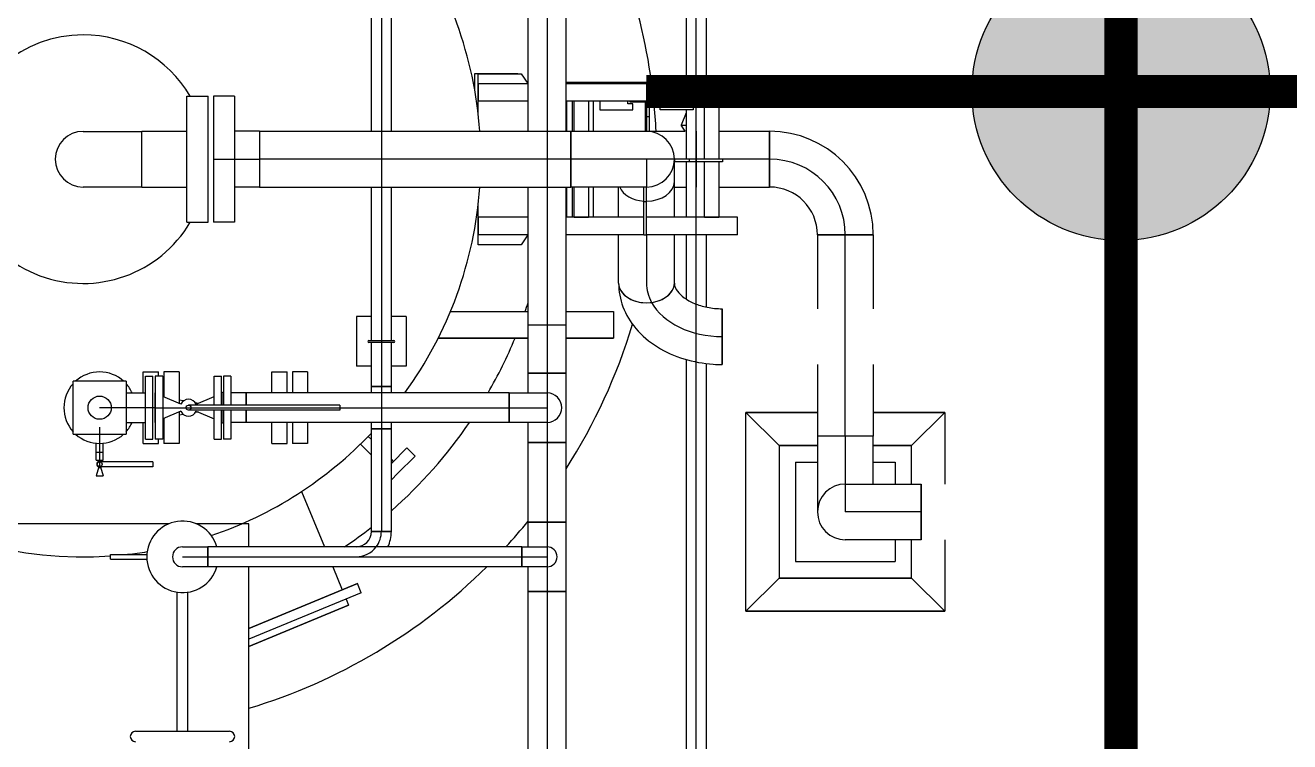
# Model space of a CAD drawing. Header units: inches. Extents: x 517790 to 538444, y 301815 to 302461.
# Drawn here: x 517873.486 to 517877.428, y 302331.443 to 302333.677 of the extents above; entities that cross this region are included whole.
import ezdxf

# ---------------------------------------------------------------- set-up
doc = ezdxf.new("R2010")
doc.units = ezdxf.units.IN
doc.header["$MEASUREMENT"] = 0
doc.layers.add('电气-接地设计-接地线', color=3, linetype='接地线')
doc.layers.add('硅胶总平面底图 工艺装置区', color=253, linetype='Continuous')
doc.styles.add('EESLTYPE', font='TXT.shx')
doc.linetypes.add('接地线', pattern='A,500,["/",EESLTYPE,S=200,R=0,X=0,Y=-100],-200,60,-200', length=960)

# ---------------------------------------------------------------- blocks, each defined once
blk = doc.blocks.new('PTJD2')
at = {"linetype": 'Continuous'}
blk.add_hatch(color=0, dxfattribs=at).paths.add_polyline_path([(150, 0, 1), (-150, 0, 1)])
at = {"color": 0, "linetype": 'Continuous'}
blk.add_circle((0, 0), 150, dxfattribs=at)

msp = doc.modelspace()

# ---------------------------------------------------------------- linework, layer by layer
at = {"layer": '电气-接地设计-接地线', "color": 1, "linetype": '接地线', "ltscale": 0.005, "const_width": 0.1033}
for points in [[(517876.9023, 302347.8488), (517876.9022, 302321.8926)], [(517875.4226, 302333.4704), (517877.4893, 302333.4704)]]:
    msp.add_lwpolyline(points, dxfattribs=at)
at = {"layer": '硅胶总平面底图 工艺装置区', "color": 253, "linetype": 'Continuous', "lineweight": -3}
for p, q in [((517875.5465, 302334.7435), (517875.5465, 302333.499)), ((517875.5776, 302333.499), (517875.5776, 302334.7435)), ((517875.6088, 302334.7435), (517875.6088, 302333.4948)), ((517875.0536, 302333.3461), (517875.0536, 302333.926)), ((517875.1126, 302333.926), (517875.1126, 302333.3461)), ((517875.1717, 302333.3461), (517875.1717, 302333.926)), ((517874.5648, 302333.3461), (517874.5648, 302333.8244)), ((517874.596, 302333.8244), (517874.596, 302333.3461)), ((517874.6271, 302333.3461), (517874.6271, 302333.8244)), ((517874.8874, 302333.5259), (517875.0217, 302333.5259)), ((517874.8874, 302333.4731), (517874.8874, 302333.5259)), ((517874.8977, 302333.4021), (517874.8977, 302333.5258)), ((517874.8977, 302333.5258), (517875.032, 302333.5258)), ((517875.0217, 302333.5259), (517875.0218, 302333.5258)), ((517875.032, 302333.5258), (517875.0527, 302333.4948)), ((517874.8977, 302333.4948), (517874.8977, 302333.44)), ((517874.8977, 302333.4948), (517875.0536, 302333.4948)), ((517875.0498, 302333.499), (517875.0536, 302333.499)), ((517875.0527, 302333.4948), (517875.0527, 302333.3461)), ((517875.1717, 302333.499), (517875.588, 302333.499)), ((517875.1717, 302333.4948), (517875.4226, 302333.4948)), ((517875.4226, 302333.4959), (517875.4226, 302333.3926)), ((517875.4226, 302333.4959), (517875.4309, 302333.4959)), ((517875.4309, 302333.4959), (517875.4309, 302333.3926)), ((517875.4309, 302333.4948), (517875.7068, 302333.4948)), ((517875.5776, 302333.44), (517875.5776, 302333.499)), ((517875.588, 302333.499), (517875.588, 302333.4948)), ((517875.7068, 302333.44), (517875.7068, 302333.4948)), ((517873.9899, 302333.2592), (517873.9899, 302333.456)), ((517873.9899, 302333.456), (517874.0555, 302333.456)), ((517874.0555, 302333.2592), (517874.0555, 302333.456)), ((517874.0721, 302333.456), (517874.0721, 302333.2592)), ((517874.1377, 302333.456), (517874.0721, 302333.456)), ((517874.1377, 302333.456), (517874.1377, 302333.2592)), ((517875.0536, 302333.44), (517874.8977, 302333.44)), ((517875.4226, 302333.44), (517875.1717, 302333.44)), ((517875.1746, 302333.3461), (517875.1746, 302333.44)), ((517875.1912, 302333.44), (517875.1912, 302333.3461)), ((517875.2418, 302333.44), (517875.1974, 302333.44)), ((517875.1974, 302333.3461), (517875.1974, 302333.44)), ((517875.2418, 302333.44), (517875.2418, 302333.3461)), ((517875.2568, 302333.44), (517875.2568, 302333.3461)), ((517875.2769, 302333.44), (517875.2769, 302333.4133)), ((517875.3648, 302333.4319), (517875.3648, 302333.44)), ((517875.3803, 302333.4319), (517875.3648, 302333.4319)), ((517875.371, 302333.44), (517875.371, 302333.4377)), ((517875.371, 302333.4377), (517875.419, 302333.4377)), ((517875.3803, 302333.4133), (517875.3803, 302333.4319)), ((517875.419, 302333.4377), (517875.419, 302333.3461)), ((517875.7068, 302333.44), (517875.4309, 302333.44)), ((517875.4309, 302333.4377), (517875.4743, 302333.4377)), ((517875.465, 302333.4133), (517875.465, 302333.4319)), ((517875.465, 302333.4319), (517875.4805, 302333.4319)), ((517875.4743, 302333.4377), (517875.4743, 302333.44)), ((517875.4805, 302333.4319), (517875.4805, 302333.44)), ((517875.5683, 302333.44), (517875.5683, 302333.4133)), ((517875.5776, 302333.2592), (517875.5776, 302333.44)), ((517875.6035, 302333.2592), (517875.6035, 302333.44)), ((517875.6479, 302333.44), (517875.6035, 302333.44)), ((517875.6479, 302333.44), (517875.6479, 302333.2592)), ((517874.8977, 302333.4226), (517874.8952, 302333.4226)), ((517875.2769, 302333.4133), (517875.3803, 302333.4133)), ((517875.4226, 302333.3926), (517875.4309, 302333.3926)), ((517875.4226, 302333.3926), (517875.4226, 302333.3461)), ((517875.4309, 302333.3926), (517875.4309, 302333.3461)), ((517875.5683, 302333.4133), (517875.465, 302333.4133)), ((517875.5465, 302333.4033), (517875.5309, 302333.3655)), ((517875.5465, 302333.4133), (517875.5465, 302333.2592)), ((517875.5309, 302333.3655), (517875.5465, 302333.3655)), ((517875.5429, 302333.3461), (517875.5309, 302333.3655)), ((517873.666, 302333.346), (517873.8489, 302333.346)), ((517873.8489, 302333.2592), (517873.8489, 302333.3461)), ((517873.8489, 302333.3461), (517873.9899, 302333.3461)), ((517874.2164, 302333.3461), (517874.1377, 302333.3461)), ((517874.2164, 302333.3461), (517874.2164, 302333.1722)), ((517874.2164, 302333.3461), (517875.1864, 302333.3461)), ((517874.2164, 302333.3461), (517874.2164, 302333.2592)), ((517874.596, 302333.3461), (517874.596, 302333.1722)), ((517875.1126, 302333.3461), (517875.1126, 302333.1722)), ((517875.1864, 302333.1722), (517875.1864, 302333.3461)), ((517875.1864, 302333.3461), (517875.4226, 302333.3461)), ((517875.1864, 302333.3461), (517875.1864, 302333.1722)), ((517875.4226, 302333.3461), (517875.4309, 302333.3461)), ((517875.4309, 302333.3461), (517875.5429, 302333.3461)), ((517875.5776, 302333.3461), (517875.5776, 302333.1722)), ((517875.6479, 302333.3461), (517875.8064, 302333.3461)), ((517875.8064, 302333.1722), (517875.8064, 302333.3461)), ((517875.8064, 302333.3461), (517875.8064, 302333.1722)), ((517873.8489, 302333.1722), (517873.8489, 302333.2592)), ((517873.9899, 302333.0623), (517873.9899, 302333.2592)), ((517874.0555, 302333.0623), (517874.0555, 302333.2592)), ((517874.0721, 302333.2592), (517874.2164, 302333.2592)), ((517874.0721, 302333.2592), (517874.0721, 302333.0623)), ((517874.1377, 302333.2592), (517874.1377, 302333.0623)), ((517875.1864, 302333.2592), (517874.2164, 302333.2592)), ((517874.2164, 302333.2592), (517874.2164, 302333.1722)), ((517875.1864, 302333.2592), (517875.1864, 302333.2592)), ((517875.1864, 302333.2592), (517875.1864, 302333.2592)), ((517875.4226, 302333.2592), (517875.1864, 302333.2592)), ((517875.4226, 302333.2592), (517875.4226, 302333.1896)), ((517875.5096, 302333.2592), (517875.4226, 302333.2592)), ((517875.5561, 302333.2592), (517875.5096, 302333.2592)), ((517875.5096, 302333.2592), (517875.5096, 302333.2509)), ((517875.5561, 302333.2509), (517875.5096, 302333.2509)), ((517875.5096, 302333.1896), (517875.5096, 302333.2509)), ((517875.5465, 302333.2509), (517875.5465, 302333.0783)), ((517875.6594, 302333.2592), (517875.5561, 302333.2592)), ((517875.5561, 302333.2592), (517875.5561, 302333.2509)), ((517875.6594, 302333.2509), (517875.5561, 302333.2509)), ((517875.5776, 302333.2509), (517875.5776, 302333.2592)), ((517875.5776, 302333.0783), (517875.5776, 302333.2509)), ((517875.6035, 302333.0783), (517875.6035, 302333.2509)), ((517875.6479, 302333.2509), (517875.6479, 302333.0783)), ((517875.6594, 302333.2592), (517875.6594, 302333.2509)), ((517875.8064, 302333.2592), (517875.6594, 302333.2592)), ((517875.8064, 302333.2592), (517875.8064, 302333.2592)), ((517875.8064, 302333.2592), (517875.8064, 302333.2592)), ((517873.8489, 302333.1724), (517873.666, 302333.1724)), ((517873.8489, 302333.1722), (517873.9899, 302333.1722)), ((517874.2164, 302333.1722), (517874.1377, 302333.1722)), ((517874.2164, 302333.1722), (517875.1864, 302333.1722)), ((517874.5648, 302332.6939), (517874.5648, 302333.1722)), ((517874.596, 302333.1722), (517874.596, 302332.6939)), ((517874.6271, 302332.6939), (517874.6271, 302333.1722)), ((517875.0527, 302333.1722), (517875.0527, 302333.0236)), ((517875.0536, 302332.5923), (517875.0536, 302333.1722)), ((517875.1126, 302333.1722), (517875.1126, 302332.5923)), ((517875.1717, 302332.5923), (517875.1717, 302333.1722)), ((517875.1746, 302333.0783), (517875.1746, 302333.1722)), ((517875.4226, 302333.1722), (517875.1864, 302333.1722)), ((517875.1912, 302333.1722), (517875.1912, 302333.0783)), ((517875.1974, 302333.0783), (517875.1974, 302333.1722)), ((517875.2418, 302333.1722), (517875.2418, 302333.0783)), ((517875.2568, 302333.1722), (517875.2568, 302333.0783)), ((517875.3357, 302333.0783), (517875.3357, 302333.1722)), ((517875.4144, 302333.1257), (517875.4144, 302333.1722)), ((517875.4226, 302333.1896), (517875.4226, 302333.1722)), ((517875.4226, 302333.1896), (517875.4226, 302333.1896)), ((517875.4226, 302333.1896), (517875.4226, 302333.1896)), ((517875.4226, 302333.1257), (517875.4226, 302333.1722)), ((517875.5096, 302333.0783), (517875.5096, 302333.1896)), ((517875.5096, 302333.1722), (517875.5465, 302333.1722)), ((517875.6479, 302333.1722), (517875.8064, 302333.1722)), ((517874.8977, 302332.9926), (517874.8977, 302333.1162)), ((517875.4226, 302333.1257), (517875.4144, 302333.1257)), ((517875.4144, 302333.0224), (517875.4144, 302333.1257)), ((517875.4226, 302333.0224), (517875.4226, 302333.1257)), ((517875.0536, 302333.0783), (517874.8977, 302333.0783)), ((517874.8977, 302333.0783), (517874.8977, 302333.0236)), ((517875.4144, 302333.0783), (517875.1717, 302333.0783)), ((517875.1974, 302333.0783), (517875.2418, 302333.0783)), ((517875.7068, 302333.0783), (517875.4226, 302333.0783)), ((517875.5776, 302333.0236), (517875.5776, 302333.0783)), ((517875.6035, 302333.0783), (517875.6479, 302333.0783)), ((517875.7068, 302333.0236), (517875.7068, 302333.0783)), ((517873.9899, 302333.0623), (517874.0555, 302333.0623)), ((517874.1377, 302333.0623), (517874.0721, 302333.0623)), ((517875.0536, 302333.0236), (517874.8977, 302333.0236)), ((517875.0527, 302333.0236), (517875.032, 302332.9926)), ((517875.4144, 302333.0236), (517875.1717, 302333.0236)), ((517875.3357, 302332.8729), (517875.3357, 302333.0236)), ((517875.4226, 302333.0224), (517875.4144, 302333.0224)), ((517875.7068, 302333.0236), (517875.4226, 302333.0236)), ((517875.4226, 302333.0224), (517875.4226, 302332.8729)), ((517875.5096, 302332.8729), (517875.5096, 302333.0236)), ((517875.5465, 302333.0236), (517875.5465, 302332.8227)), ((517875.5776, 302332.8071), (517875.5776, 302333.0236)), ((517875.6088, 302333.0236), (517875.6088, 302332.798)), ((517876.1296, 302333.023), (517875.9557, 302333.023)), ((517875.9557, 302333.023), (517875.9557, 302332.7928)), ((517875.9557, 302333.023), (517876.1296, 302333.023)), ((517876.0426, 302332.7928), (517876.0426, 302333.023)), ((517876.0426, 302333.023), (517876.0426, 302333.023)), ((517876.0426, 302333.023), (517876.0426, 302333.023)), ((517876.1296, 302333.023), (517876.1296, 302332.7928)), ((517875.032, 302332.9926), (517874.8977, 302332.9926)), ((517875.4226, 302332.8729), (517875.4226, 302332.8729)), ((517875.4226, 302332.8728), (517875.4226, 302332.8729)), ((517875.5776, 302332.6269), (517875.5776, 302332.8071)), ((517874.5648, 302332.7683), (517874.5185, 302332.7683)), ((517874.5185, 302332.7683), (517874.5185, 302332.6133)), ((517874.6735, 302332.7683), (517874.6271, 302332.7683)), ((517874.6735, 302332.7683), (517874.6735, 302332.6133)), ((517874.8112, 302332.7838), (517875.0536, 302332.7838)), ((517874.8112, 302332.7838), (517875.0536, 302332.7838)), ((517875.1717, 302332.7838), (517875.3193, 302332.7838)), ((517875.1717, 302332.7838), (517875.3193, 302332.7838)), ((517875.3193, 302332.7838), (517875.3193, 302332.7012)), ((517875.3193, 302332.7838), (517875.3193, 302332.7012)), ((517875.6588, 302332.7928), (517875.6588, 302332.7673)), ((517875.6588, 302332.6189), (517875.6588, 302332.7928)), ((517875.6588, 302332.7673), (517875.6588, 302332.6189)), ((517876.0426, 302332.6189), (517876.0426, 302332.7928)), ((517875.0536, 302332.7425), (517875.1717, 302332.7425)), ((517874.5567, 302332.6939), (517874.6352, 302332.6939)), ((517874.6352, 302332.6877), (517874.5567, 302332.6877)), ((517874.5648, 302332.5498), (517874.5648, 302332.6877)), ((517874.596, 302332.6939), (517874.596, 302332.6877)), ((517874.596, 302332.6877), (517874.596, 302332.5498)), ((517874.6271, 302332.5498), (517874.6271, 302332.6877)), ((517875.0536, 302332.7012), (517874.7733, 302332.7012)), ((517874.7733, 302332.7012), (517875.0536, 302332.7012)), ((517875.3193, 302332.7012), (517875.1717, 302332.7012)), ((517875.1717, 302332.7012), (517875.3193, 302332.7012)), ((517875.6588, 302332.7058), (517875.6588, 302332.7058)), ((517875.6588, 302332.7058), (517875.6588, 302332.7058)), ((517874.5648, 302332.6133), (517874.5185, 302332.6133)), ((517874.6735, 302332.6133), (517874.6271, 302332.6133)), ((517875.5465, 302332.6344), (517875.5465, 302330.7415)), ((517875.5776, 302330.7415), (517875.5776, 302332.6269)), ((517875.6088, 302332.6219), (517875.6088, 302330.7415)), ((517875.9557, 302332.6189), (517875.9557, 302332.3954)), ((517876.0426, 302332.3954), (517876.0426, 302332.6189)), ((517876.1296, 302332.6189), (517876.1296, 302332.3954)), ((517873.635, 302332.4015), (517873.635, 302332.5668)), ((517873.8003, 302332.5668), (517873.635, 302332.5668)), ((517873.8003, 302332.5668), (517873.8003, 302332.4015)), ((517873.8538, 302332.5301), (517873.8538, 302332.5957)), ((517873.8538, 302332.5957), (517873.9014, 302332.5957)), ((517873.8604, 302332.4842), (517873.8604, 302332.5826)), ((517873.8604, 302332.5826), (517873.8835, 302332.5826)), ((517873.8835, 302332.4842), (517873.8835, 302332.5826)), ((517873.8912, 302332.5826), (517873.8912, 302332.4842)), ((517873.9142, 302332.5826), (517873.8912, 302332.5826)), ((517873.9014, 302332.5826), (517873.9014, 302332.5957)), ((517873.9142, 302332.5826), (517873.9142, 302332.4842)), ((517873.9179, 302332.5957), (517873.9179, 302332.5177)), ((517873.9655, 302332.5957), (517873.9179, 302332.5957)), ((517873.9655, 302332.5957), (517873.9655, 302332.4969)), ((517874.0748, 302332.4919), (517874.0748, 302332.5826)), ((517874.0748, 302332.5826), (517874.0978, 302332.5826)), ((517874.0978, 302332.4919), (517874.0978, 302332.5826)), ((517874.104, 302332.5826), (517874.104, 302332.4919)), ((517874.127, 302332.5826), (517874.104, 302332.5826)), ((517874.127, 302332.5826), (517874.127, 302332.4919)), ((517874.2543, 302332.5301), (517874.2543, 302332.5957)), ((517874.2543, 302332.5957), (517874.3019, 302332.5957)), ((517874.3019, 302332.5301), (517874.3019, 302332.5957)), ((517874.3184, 302332.5957), (517874.3184, 302332.5301)), ((517874.366, 302332.5957), (517874.3184, 302332.5957)), ((517874.366, 302332.5957), (517874.366, 302332.5301)), ((517875.1126, 302332.5923), (517875.0536, 302332.5923)), ((517875.0536, 302332.5301), (517875.0536, 302332.5923)), ((517875.0536, 302332.5923), (517875.1717, 302332.5923)), ((517875.1126, 302332.5923), (517875.1126, 302332.5301)), ((517875.1126, 302332.5923), (517875.1126, 302332.5923)), ((517875.1717, 302332.5923), (517875.1126, 302332.5923)), ((517875.1717, 302332.376), (517875.1717, 302332.5923)), ((517873.8003, 302332.5301), (517873.8604, 302332.5301)), ((517873.8896, 302332.5301), (517873.8896, 302332.4382)), ((517873.8912, 302332.5294), (517873.8896, 302332.5301)), ((517874.0978, 302332.5294), (517874.0994, 302332.5301)), ((517874.0994, 302332.4919), (517874.0994, 302332.5301)), ((517874.1746, 302332.5301), (517874.127, 302332.5301)), ((517874.1746, 302332.5301), (517874.1746, 302332.4919)), ((517874.1746, 302332.4919), (517874.1746, 302332.5301)), ((517874.9945, 302332.5301), (517874.1746, 302332.5301)), ((517874.6271, 302332.5498), (517874.5648, 302332.5498)), ((517874.5648, 302332.5301), (517874.5648, 302332.5498)), ((517874.5648, 302332.5498), (517874.596, 302332.5498)), ((517874.596, 302332.5498), (517874.596, 302332.5498)), ((517874.596, 302332.5498), (517874.596, 302332.5301)), ((517874.596, 302332.5498), (517874.6271, 302332.5498)), ((517874.596, 302332.5301), (517874.596, 302332.4382)), ((517874.6271, 302332.5301), (517874.6271, 302332.5498)), ((517874.9945, 302332.5301), (517874.9945, 302332.4382)), ((517874.9945, 302332.5301), (517875.1126, 302332.5301)), ((517874.9945, 302332.4382), (517874.9945, 302332.5301)), ((517875.1126, 302332.5301), (517875.1126, 302332.4382)), ((517873.7964, 302332.4842), (517873.7176, 302332.4842)), ((517873.7964, 302332.4842), (517873.7964, 302332.4842)), ((517873.7964, 302332.4842), (517873.7964, 302332.4842)), ((517873.8835, 302332.4842), (517873.7964, 302332.4842)), ((517873.8604, 302332.3858), (517873.8604, 302332.4842)), ((517873.8835, 302332.3858), (517873.8835, 302332.4842)), ((517873.8896, 302332.4842), (517873.8835, 302332.4842)), ((517873.8896, 302332.4842), (517874.0994, 302332.4842)), ((517873.8912, 302332.4842), (517873.8912, 302332.3858)), ((517873.9705, 302332.4947), (517873.9142, 302332.5193)), ((517873.9142, 302332.4842), (517873.9142, 302332.3858)), ((517873.9791, 302332.5054), (517873.9655, 302332.5076)), ((517874.4669, 302332.4919), (517873.9945, 302332.4919)), ((517874.0257, 302332.4978), (517874.0158, 302332.4995)), ((517874.0185, 302332.4947), (517874.0748, 302332.5193)), ((517874.0994, 302332.4842), (517874.104, 302332.4842)), ((517874.104, 302332.4842), (517874.1746, 302332.4842)), ((517874.1746, 302332.4842), (517874.4669, 302332.4842)), ((517874.4669, 302332.4919), (517874.4669, 302332.4842)), ((517874.4669, 302332.4842), (517874.9945, 302332.4842)), ((517874.4669, 302332.4842), (517874.4669, 302332.4764)), ((517874.9945, 302332.4842), (517874.9945, 302332.4842)), ((517874.9945, 302332.4842), (517874.9945, 302332.4842)), ((517874.9945, 302332.4842), (517875.1126, 302332.4842)), ((517873.9705, 302332.4737), (517873.9142, 302332.449)), ((517873.9179, 302332.4506), (517873.9179, 302332.3726)), ((517873.9655, 302332.4715), (517873.9655, 302332.3726)), ((517873.9791, 302332.4629), (517873.9655, 302332.4607)), ((517874.4669, 302332.4764), (517873.9945, 302332.4764)), ((517874.0257, 302332.4705), (517874.0158, 302332.4689)), ((517874.0185, 302332.4737), (517874.0748, 302332.449)), ((517874.0748, 302332.3858), (517874.0748, 302332.4764)), ((517874.0978, 302332.3858), (517874.0978, 302332.4764)), ((517874.0994, 302332.4382), (517874.0994, 302332.4764)), ((517874.104, 302332.4764), (517874.104, 302332.3858)), ((517874.127, 302332.4764), (517874.127, 302332.3858)), ((517874.1746, 302332.4764), (517874.1746, 302332.4382)), ((517874.1746, 302332.4382), (517874.1746, 302332.4764)), ((517875.7326, 302332.4692), (517875.836, 302332.3659)), ((517875.7326, 302332.4692), (517875.836, 302332.3659)), ((517875.7326, 302331.8492), (517875.7326, 302332.4692)), ((517875.7326, 302331.8492), (517875.7326, 302332.4692)), ((517875.9557, 302332.4692), (517875.7326, 302332.4692)), ((517875.7326, 302332.4692), (517875.9557, 302332.4692)), ((517876.3526, 302332.4692), (517876.1296, 302332.4692)), ((517876.1296, 302332.4692), (517876.3526, 302332.4692)), ((517876.2493, 302332.3659), (517876.3526, 302332.4692)), ((517876.3526, 302332.4692), (517876.2493, 302332.3659)), ((517876.3526, 302332.4692), (517876.3526, 302332.2461)), ((517876.3526, 302332.4692), (517876.3526, 302332.2461)), ((517873.7176, 302332.4236), (517873.7176, 302332.3726)), ((517873.7176, 302332.4236), (517873.7176, 302332.4236)), ((517873.7176, 302332.4236), (517873.7176, 302332.4236)), ((517873.8003, 302332.4382), (517873.8604, 302332.4382)), ((517873.8538, 302332.3726), (517873.8538, 302332.4382)), ((517873.8912, 302332.4389), (517873.8896, 302332.4382)), ((517874.0978, 302332.4389), (517874.0994, 302332.4382)), ((517874.1746, 302332.4382), (517874.127, 302332.4382)), ((517874.9945, 302332.4382), (517874.1746, 302332.4382)), ((517874.2543, 302332.3726), (517874.2543, 302332.4382)), ((517874.3019, 302332.3726), (517874.3019, 302332.4382)), ((517874.3184, 302332.4382), (517874.3184, 302332.3726)), ((517874.366, 302332.4382), (517874.366, 302332.3726)), ((517874.5648, 302332.4186), (517874.5648, 302332.4382)), ((517874.5648, 302332.4186), (517874.6271, 302332.4186)), ((517874.5648, 302332.0979), (517874.5648, 302332.4186)), ((517874.6271, 302332.4186), (517874.5648, 302332.4186)), ((517874.596, 302332.4382), (517874.596, 302332.4186)), ((517874.596, 302332.4186), (517874.596, 302332.0979)), ((517874.596, 302332.4186), (517874.596, 302332.4186)), ((517874.596, 302332.4186), (517874.596, 302332.4186)), ((517874.6271, 302332.4186), (517874.6271, 302332.4382)), ((517874.6271, 302332.0979), (517874.6271, 302332.4186)), ((517875.1126, 302332.4382), (517874.9945, 302332.4382)), ((517875.0536, 302332.376), (517875.0536, 302332.4382)), ((517875.1126, 302332.4382), (517875.1126, 302332.376)), ((517873.635, 302332.4015), (517873.8003, 302332.4015)), ((517873.7066, 302332.3203), (517873.7066, 302332.3732)), ((517873.7176, 302332.3726), (517873.7176, 302332.344)), ((517873.7287, 302332.3203), (517873.7287, 302332.3732)), ((517873.8538, 302332.3726), (517873.9014, 302332.3726)), ((517873.8604, 302332.3858), (517873.8835, 302332.3858)), ((517873.9142, 302332.3858), (517873.8912, 302332.3858)), ((517873.9014, 302332.3726), (517873.9014, 302332.3858)), ((517873.9655, 302332.3726), (517873.9179, 302332.3726)), ((517874.0748, 302332.3858), (517874.0978, 302332.3858)), ((517874.127, 302332.3858), (517874.104, 302332.3858)), ((517874.2543, 302332.3726), (517874.3019, 302332.3726)), ((517874.366, 302332.3726), (517874.3184, 302332.3726)), ((517874.5305, 302332.3702), (517874.5648, 302332.3359)), ((517874.5549, 302332.3947), (517874.5648, 302332.3848)), ((517875.0536, 302332.376), (517875.1717, 302332.376)), ((517875.0536, 302332.1273), (517875.0536, 302332.376)), ((517875.1126, 302332.376), (517875.0536, 302332.376)), ((517875.1126, 302332.3761), (517875.1126, 302332.3761)), ((517875.1126, 302332.376), (517875.1126, 302332.3761)), ((517875.1126, 302332.376), (517875.1126, 302332.1273)), ((517875.1717, 302332.376), (517875.1126, 302332.376)), ((517875.1717, 302332.1273), (517875.1717, 302332.376)), ((517875.836, 302332.3659), (517875.836, 302331.9525)), ((517875.836, 302332.3659), (517875.836, 302331.9525)), ((517875.836, 302332.3659), (517875.9557, 302332.3659)), ((517875.9557, 302332.3659), (517875.836, 302332.3659)), ((517876.1296, 302332.3954), (517875.9557, 302332.3954)), ((517876.0426, 302332.3954), (517875.9557, 302332.3954)), ((517875.9557, 302332.3954), (517875.9557, 302332.1592)), ((517876.0426, 302332.3954), (517876.0426, 302332.3954)), ((517876.0426, 302332.3954), (517876.0426, 302332.3954)), ((517876.0426, 302332.3954), (517876.0426, 302332.2461)), ((517876.1296, 302332.3954), (517876.0426, 302332.3954)), ((517876.1296, 302332.2461), (517876.1296, 302332.3954)), ((517876.1296, 302332.3659), (517876.2493, 302332.3659)), ((517876.2493, 302332.3659), (517876.1296, 302332.3659)), ((517876.2493, 302332.2461), (517876.2493, 302332.3659)), ((517876.2493, 302332.2461), (517876.2493, 302332.3659)), ((517873.7287, 302332.344), (517873.7066, 302332.344)), ((517873.7176, 302332.344), (517873.7176, 302332.3203)), ((517874.6271, 302332.3102), (517874.6755, 302332.3586)), ((517874.6465, 302332.2786), (517874.7011, 302332.3331)), ((517874.6755, 302332.3586), (517874.7011, 302332.3331)), ((517873.7066, 302332.3203), (517873.7176, 302332.3203)), ((517873.715, 302332.2995), (517873.7066, 302332.2721)), ((517873.715, 302332.3167), (517873.7139, 302332.3203)), ((517873.7176, 302332.3203), (517873.7287, 302332.3203)), ((517873.7176, 302332.3203), (517873.7176, 302332.2959)), ((517873.883, 302332.3158), (517873.7176, 302332.3158)), ((517873.883, 302332.3003), (517873.7176, 302332.3003)), ((517873.7203, 302332.3167), (517873.7214, 302332.3203)), ((517873.7203, 302332.2995), (517873.7287, 302332.2721)), ((517873.883, 302332.3158), (517873.883, 302332.3081)), ((517873.883, 302332.3081), (517873.883, 302332.3003)), ((517874.6271, 302332.3224), (517874.6332, 302332.3163)), ((517875.8876, 302332.3142), (517875.8876, 302332.0042)), ((517875.8876, 302332.3142), (517875.9557, 302332.3142)), ((517876.1296, 302332.3142), (517876.1976, 302332.3142)), ((517876.1976, 302332.3142), (517876.1976, 302332.2461)), ((517873.7066, 302332.2721), (517873.7176, 302332.2721)), ((517873.7176, 302332.2721), (517873.7287, 302332.2721)), ((517874.6271, 302332.2592), (517874.6465, 302332.2786)), ((517876.0426, 302332.2461), (517876.2788, 302332.2461)), ((517876.0426, 302332.2461), (517876.0426, 302332.1592)), ((517876.2788, 302332.2461), (517876.2788, 302332.0723)), ((517876.2788, 302332.0723), (517876.2788, 302332.2461)), ((517874.3469, 302332.2229), (517874.4183, 302332.0504)), ((517875.1126, 302332.1273), (517875.0536, 302332.1273)), ((517875.0536, 302332.0504), (517875.0536, 302332.1273)), ((517875.0536, 302332.1273), (517875.1717, 302332.1273)), ((517875.1126, 302332.1273), (517875.1126, 302332.1273)), ((517875.1126, 302332.1273), (517875.1126, 302332.0504)), ((517875.1717, 302332.1273), (517875.1126, 302332.1273)), ((517875.1717, 302331.911), (517875.1717, 302332.1273)), ((517876.2788, 302332.1592), (517876.0426, 302332.1592)), ((517876.2788, 302332.1592), (517876.2788, 302332.1592)), ((517876.2788, 302332.1592), (517876.2788, 302332.1592)), ((517873.934, 302332.1225), (517873.1493, 302332.1225)), ((517873.934, 302332.1225), (517873.1493, 302332.1225)), ((517874.1826, 302332.1225), (517874.018, 302332.1225)), ((517874.1826, 302332.1225), (517874.018, 302332.1225)), ((517874.1826, 302332.0504), (517874.1826, 302332.1225)), ((517874.1826, 302332.0504), (517874.1826, 302332.1225)), ((517874.5648, 302332.0979), (517874.6271, 302332.0979)), ((517874.6271, 302332.0979), (517874.5648, 302332.0979)), ((517874.596, 302332.0979), (517874.596, 302332.0979)), ((517874.596, 302332.0979), (517874.596, 302332.0979)), ((517873.976, 302332.0504), (517874.0547, 302332.0504)), ((517874.0547, 302332.0504), (517874.0547, 302331.988)), ((517874.0547, 302331.988), (517874.0547, 302332.0504)), ((517875.0339, 302332.0504), (517874.0547, 302332.0504)), ((517875.0339, 302332.0504), (517875.0339, 302331.988)), ((517875.0339, 302332.0504), (517875.1126, 302332.0504)), ((517875.0339, 302331.988), (517875.0339, 302332.0504)), ((517875.1126, 302332.0504), (517875.1126, 302331.988)), ((517876.2788, 302332.0723), (517876.0426, 302332.0723)), ((517876.1976, 302332.0723), (517876.1976, 302332.0042)), ((517876.2493, 302331.9525), (517876.2493, 302332.0723)), ((517876.2493, 302331.9525), (517876.2493, 302332.0723)), ((517876.3526, 302332.0723), (517876.3526, 302331.8492)), ((517876.3526, 302332.0723), (517876.3526, 302331.8492)), ((517873.7517, 302332.0114), (517873.7517, 302332.0269)), ((517873.7517, 302332.0269), (517873.8647, 302332.0269)), ((517873.7517, 302332.0114), (517873.8647, 302332.0114)), ((517873.976, 302332.0192), (517874.0547, 302332.0192)), ((517874.0547, 302332.0192), (517874.0547, 302332.0192)), ((517874.0547, 302332.0192), (517874.0547, 302332.0192)), ((517874.0547, 302332.0192), (517875.0339, 302332.0192)), ((517875.0339, 302332.0192), (517875.0339, 302332.0192)), ((517875.0339, 302332.0192), (517875.0339, 302332.0192)), ((517875.0339, 302332.0192), (517875.1126, 302332.0192)), ((517874.0547, 302331.988), (517873.976, 302331.988)), ((517875.0339, 302331.988), (517874.0547, 302331.988)), ((517874.1826, 302330.3697), (517874.1826, 302331.988)), ((517874.1826, 302330.3697), (517874.1826, 302331.988)), ((517874.4442, 302331.988), (517874.4739, 302331.9161)), ((517875.1126, 302331.988), (517875.0339, 302331.988)), ((517875.0536, 302331.911), (517875.0536, 302331.988)), ((517875.1126, 302331.988), (517875.1126, 302331.911)), ((517875.8876, 302332.0042), (517876.1976, 302332.0042)), ((517874.1826, 302331.7955), (517874.5217, 302331.9359)), ((517874.5217, 302331.9359), (517874.1826, 302331.7955)), ((517874.5335, 302331.9073), (517874.5217, 302331.9359)), ((517875.836, 302331.9525), (517875.7326, 302331.8492)), ((517875.7326, 302331.8492), (517875.836, 302331.9525)), ((517876.2493, 302331.9525), (517875.836, 302331.9525)), ((517875.836, 302331.9525), (517876.2493, 302331.9525)), ((517876.3526, 302331.8492), (517876.2493, 302331.9525)), ((517876.3526, 302331.8492), (517876.2493, 302331.9525)), ((517873.9597, 302331.4751), (517873.9597, 302331.9088)), ((517873.9923, 302331.4751), (517873.9923, 302331.9088)), ((517874.5335, 302331.9073), (517874.1826, 302331.7619)), ((517874.5335, 302331.9073), (517874.1826, 302331.7619)), ((517875.1126, 302331.911), (517875.0536, 302331.911)), ((517875.0536, 302331.911), (517875.1717, 302331.911)), ((517875.0536, 302330.4466), (517875.0536, 302331.911)), ((517875.1126, 302331.9111), (517875.1126, 302331.9111)), ((517875.1126, 302331.911), (517875.1126, 302331.9111)), ((517875.1717, 302331.911), (517875.1126, 302331.911)), ((517875.1126, 302331.911), (517875.1126, 302330.4466)), ((517875.1717, 302330.4466), (517875.1717, 302331.911)), ((517874.4937, 302331.8684), (517874.1826, 302331.7396)), ((517874.1826, 302331.7396), (517874.4937, 302331.8684)), ((517874.4858, 302331.8875), (517874.4937, 302331.8684)), ((517875.7326, 302331.8492), (517876.3526, 302331.8492)), ((517876.3526, 302331.8492), (517875.7326, 302331.8492)), ((517873.8295, 302331.4751), (517874.1225, 302331.4751))]:
    msp.add_line(p, q, dxfattribs=at)
for centre, radius in [((517873.7176, 302332.4842), 0.0362), ((517873.9945, 302332.4842), 0.00775), ((517873.7176, 302332.3081), 0.00775)]:
    msp.add_circle(centre, radius, dxfattribs=at)
for centre, radius, start, end in [((517873.666, 302333.2592), 1.24, 43.5424, 273.9661), ((517873.666, 302333.2592), 1.7887, 7.7069, 32.2251), ((517873.666, 302333.2592), 1.7887, 7.7069, 32.2251), ((517873.666, 302333.2592), 1.24, 4.0206, 36.0123), ((517873.666, 302333.2592), 0.3875, 90, 329.4693), ((517873.666, 302333.2592), 0.3875, 90, 329.4693), ((517873.666, 302333.2592), 0.3875, 30.5307, 90), ((517873.666, 302333.2592), 0.3875, 30.5307, 90), ((517873.666, 302333.2592), 1.7887, 2.786, 5.7271), ((517873.666, 302333.2592), 1.7887, 2.786, 5.7271), ((517873.666, 302333.2592), 0.0868, 90, 270), ((517873.666, 302333.2592), 0.0868, 90, 270), ((517875.4226, 302333.2592), 0.0869, 270, 90), ((517875.4226, 302333.2592), 0.0869, 0, 90), ((517875.8064, 302333.023), 0.3232, 0, 90), ((517875.4226, 302333.2592), 0.0869, 270, 0), ((517875.8064, 302333.023), 0.2362, 0, 90), ((517873.666, 302333.2592), 1.24, 323.9877, 355.9794), ((517875.8064, 302333.023), 0.1493, 0, 90), ((517873.666, 302333.2592), 1.458, 340.9732, 342.1199), ((517873.666, 302333.2592), 1.458, 340.9732, 342.1199), ((517873.666, 302333.2592), 1.7887, 327.3303, 343.2794), ((517873.666, 302333.2592), 1.7887, 327.3303, 343.2794), ((517874.5567, 302332.6908), 0.0031, 90, 270), ((517874.6352, 302332.6908), 0.0031, 270, 90), ((517873.666, 302333.2592), 1.458, 329.9977, 337.4985), ((517873.666, 302333.2592), 1.458, 329.9977, 337.4985), ((517873.7176, 302332.4842), 0.1115, 90, 132.1762), ((517873.7176, 302332.4842), 0.1115, 47.8238, 90), ((517873.7176, 302332.4842), 0.1115, 137.8238, 222.1762), ((517873.7176, 302332.4842), 0.1115, 24.3157, 42.1762), ((517874.1099, 302332.4842), 0.048, 97.117, 104.6259), ((517875.1126, 302332.4842), 0.0459, 270, 90), ((517875.1126, 302332.4842), 0.0459, 0, 90), ((517873.9945, 302332.4842), 0.0262, 23.6557, 156.3443), ((517875.1126, 302332.4842), 0.0459, 270, 0), ((517873.9945, 302332.4842), 0.0262, 203.6557, 336.3443), ((517873.7176, 302332.4842), 0.1115, 317.8238, 335.6843), ((517873.666, 302333.2592), 1.24, 288.808, 316.4576), ((517874.1099, 302332.4842), 0.048, 255.3741, 262.883), ((517873.666, 302333.2592), 1.458, 311.2406, 325.7337), ((517873.666, 302333.2592), 1.458, 311.2406, 325.7337), ((517873.7176, 302332.4842), 0.1115, 227.8238, 312.1762), ((517873.7176, 302332.3081), 0.00899, 107.0439, 252.9561), ((517873.7176, 302332.3081), 0.00899, 59.5553, 72.9561), ((517873.7176, 302332.3081), 0.00899, 287.0439, 300.4447), ((517876.0426, 302332.1592), 0.0869, 90, 270), ((517876.0426, 302332.1592), 0.0869, 90, 270), ((517873.976, 302332.0192), 0.1115, 16.2251, 343.7749), ((517873.666, 302333.2592), 1.7887, 317.4824, 320.8745), ((517873.666, 302333.2592), 1.7887, 317.4824, 320.8745), ((517873.666, 302333.2592), 1.458, 303.9952, 308.0587), ((517873.666, 302333.2592), 1.458, 303.9952, 308.0587), ((517874.5172, 302332.0979), 0.0476, 270, 0), ((517874.5172, 302332.0979), 0.0787, 322.8311, 0), ((517874.5172, 302332.0979), 0.1099, 334.3523, 0), ((517873.976, 302332.0192), 0.0312, 90, 270), ((517873.976, 302332.0192), 0.0312, 90, 270), ((517874.5172, 302332.0979), 0.0787, 270, 322.8311), ((517875.1126, 302332.0192), 0.0312, 0, 90), ((517875.1126, 302332.0192), 0.0312, 270, 90), ((517873.666, 302333.2592), 1.24, 276.4092, 279.2645), ((517875.1126, 302332.0192), 0.0312, 270, 0), ((517873.666, 302333.2592), 1.7887, 286.7891, 314.7109), ((517873.666, 302333.2592), 1.7887, 286.7891, 314.7109), ((517873.8295, 302331.4589), 0.0163, 90, 270), ((517874.1225, 302331.4589), 0.0163, 270, 90)]:
    msp.add_arc(centre, radius, start, end, dxfattribs=at)
for centre, major_axis, start_param, end_param in [((517875.4226, 302333.1896), (-0.0869, 0), 0.286022, 1.47557), ((517875.4226, 302333.1896), (-0.0869, 0), 0.286022, 1.47557), ((517875.4226, 302333.1896), (0.0869, 0), 4.712389, 6.283185), ((517875.4226, 302333.1896), (0.0869, 0), 4.712389, 6.283185), ((517875.4226, 302332.8729), (0.0869, 0), 3.141593, 6.283185), ((517875.4226, 302332.8729), (-0.0869, 0), 0, 3.141593), ((517875.6588, 302332.8729), (-0.2362, 0), 0, 0.370165), ((517875.6588, 302332.8729), (-0.2362, 0), 0.370165, 1.570796)]:
    msp.add_ellipse(centre, major_axis=major_axis, ratio=0.707107, start_param=start_param, end_param=end_param, dxfattribs=at)
for points, knots in [([(517875.3357, 302332.8729), (517875.3357, 302332.8476), (517875.3405, 302332.8224), (517875.3493, 302332.799), (517875.3587, 302332.7743), (517875.3725, 302332.7515), (517875.3894, 302332.7314), (517875.4084, 302332.7088), (517875.4313, 302332.6896), (517875.4566, 302332.6738), (517875.4821, 302332.6579), (517875.5102, 302332.6454), (517875.5395, 302332.6364), (517875.5689, 302332.6275), (517875.5997, 302332.6219), (517875.6308, 302332.6198), (517875.6401, 302332.6192), (517875.6495, 302332.6189), (517875.6588, 302332.6189)], [4.712389, 4.712389, 4.712389, 4.712389, 4.973515, 4.973515, 4.973515, 5.249319, 5.249319, 5.249319, 5.560443, 5.560443, 5.560443, 5.874602, 5.874602, 5.874602, 6.188761, 6.188761, 6.188761, 6.283185, 6.283185, 6.283185, 6.283185]), ([(517875.5096, 302332.8729), (517875.5096, 302332.8682), (517875.5105, 302332.8635), (517875.5132, 302332.8575), (517875.5159, 302332.8516), (517875.5207, 302332.8445), (517875.5284, 302332.837), (517875.5351, 302332.8304), (517875.544, 302332.8237), (517875.5549, 302332.8176), (517875.5654, 302332.8118), (517875.5776, 302332.8066), (517875.5911, 302332.8025), (517875.6046, 302332.7984), (517875.6194, 302332.7955), (517875.6346, 302332.794), (517875.6426, 302332.7932), (517875.6507, 302332.7928), (517875.6588, 302332.7928)], [4.712389, 4.712389, 4.712389, 4.712389, 5.026548, 5.026548, 5.026548, 5.340708, 5.340708, 5.340708, 5.615693, 5.615693, 5.615693, 5.878599, 5.878599, 5.878599, 6.144038, 6.144038, 6.144038, 6.283185, 6.283185, 6.283185, 6.283185])]:
    msp.add_open_spline(points, degree=3, knots=knots, dxfattribs=at)

# ---------------------------------------------------------------- block references
at = {"layer": '电气-接地设计-接地线', "color": 1, "xscale": 0.003099962358235064, "yscale": 0.003099962358235064, "zscale": 0.001033320786078354}
msp.add_blockref('PTJD2', (517876.9023, 302333.4704), dxfattribs=at)

doc.saveas('drawing.dxf')
